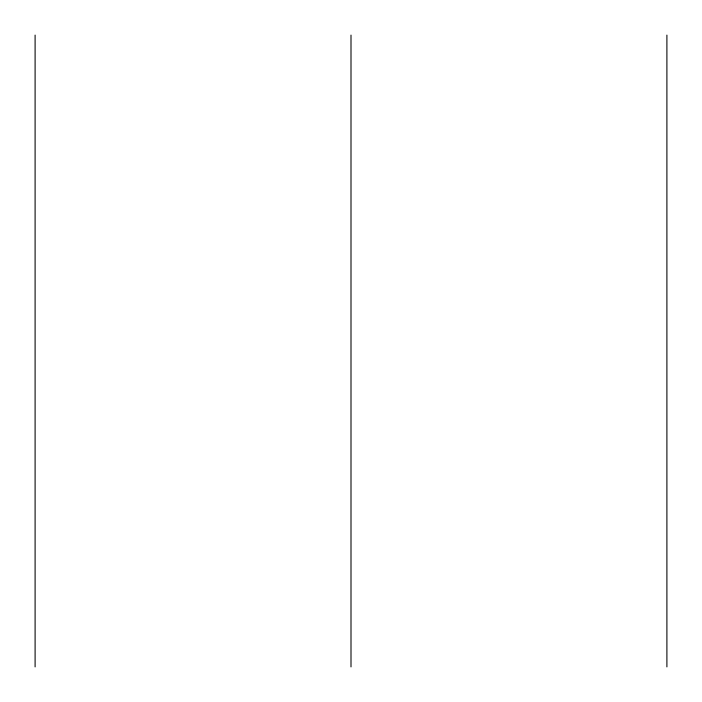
<?xml version="1.0" encoding="UTF-8"?>
<svg xmlns="http://www.w3.org/2000/svg" width="702" height="702" viewBox="0 0 702 702"><rect width="100%" height="100%" fill="white"/><g stroke="black" fill="none" stroke-linecap="round" stroke-linejoin="round"><path stroke-width="1.05" d="M666.9 35.1L666.9 666.9M351 35.1L351 666.9M35.1 35.1L35.1 666.9"/></g></svg>
